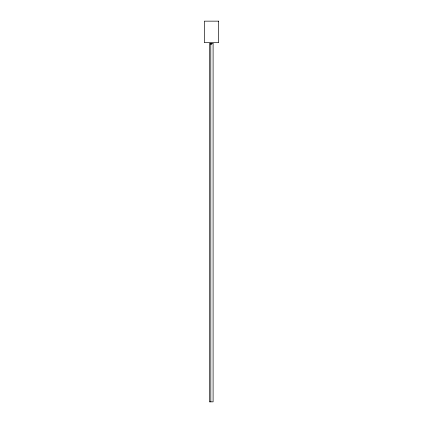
<?xml version="1.0" encoding="UTF-8"?>
<svg xmlns="http://www.w3.org/2000/svg" width="423" height="423" viewBox="0 0 423 423"><rect width="100%" height="100%" fill="white"/><g stroke="black" fill="none" stroke-linecap="round" stroke-linejoin="round"><path stroke-width="0.63" d="M210.485 44.077L210.791 43.506L210.828 401.85M210.791 44.077L211.791 44.077M211.701 43.506L211.701 44.077M218.68 21.15L204.32 21.15L204.32 42.644L218.68 42.644L218.68 21.15M213.097 43.611L209.337 43.611L209.337 401.85L213.097 401.85L213.097 43.611"/></g></svg>
